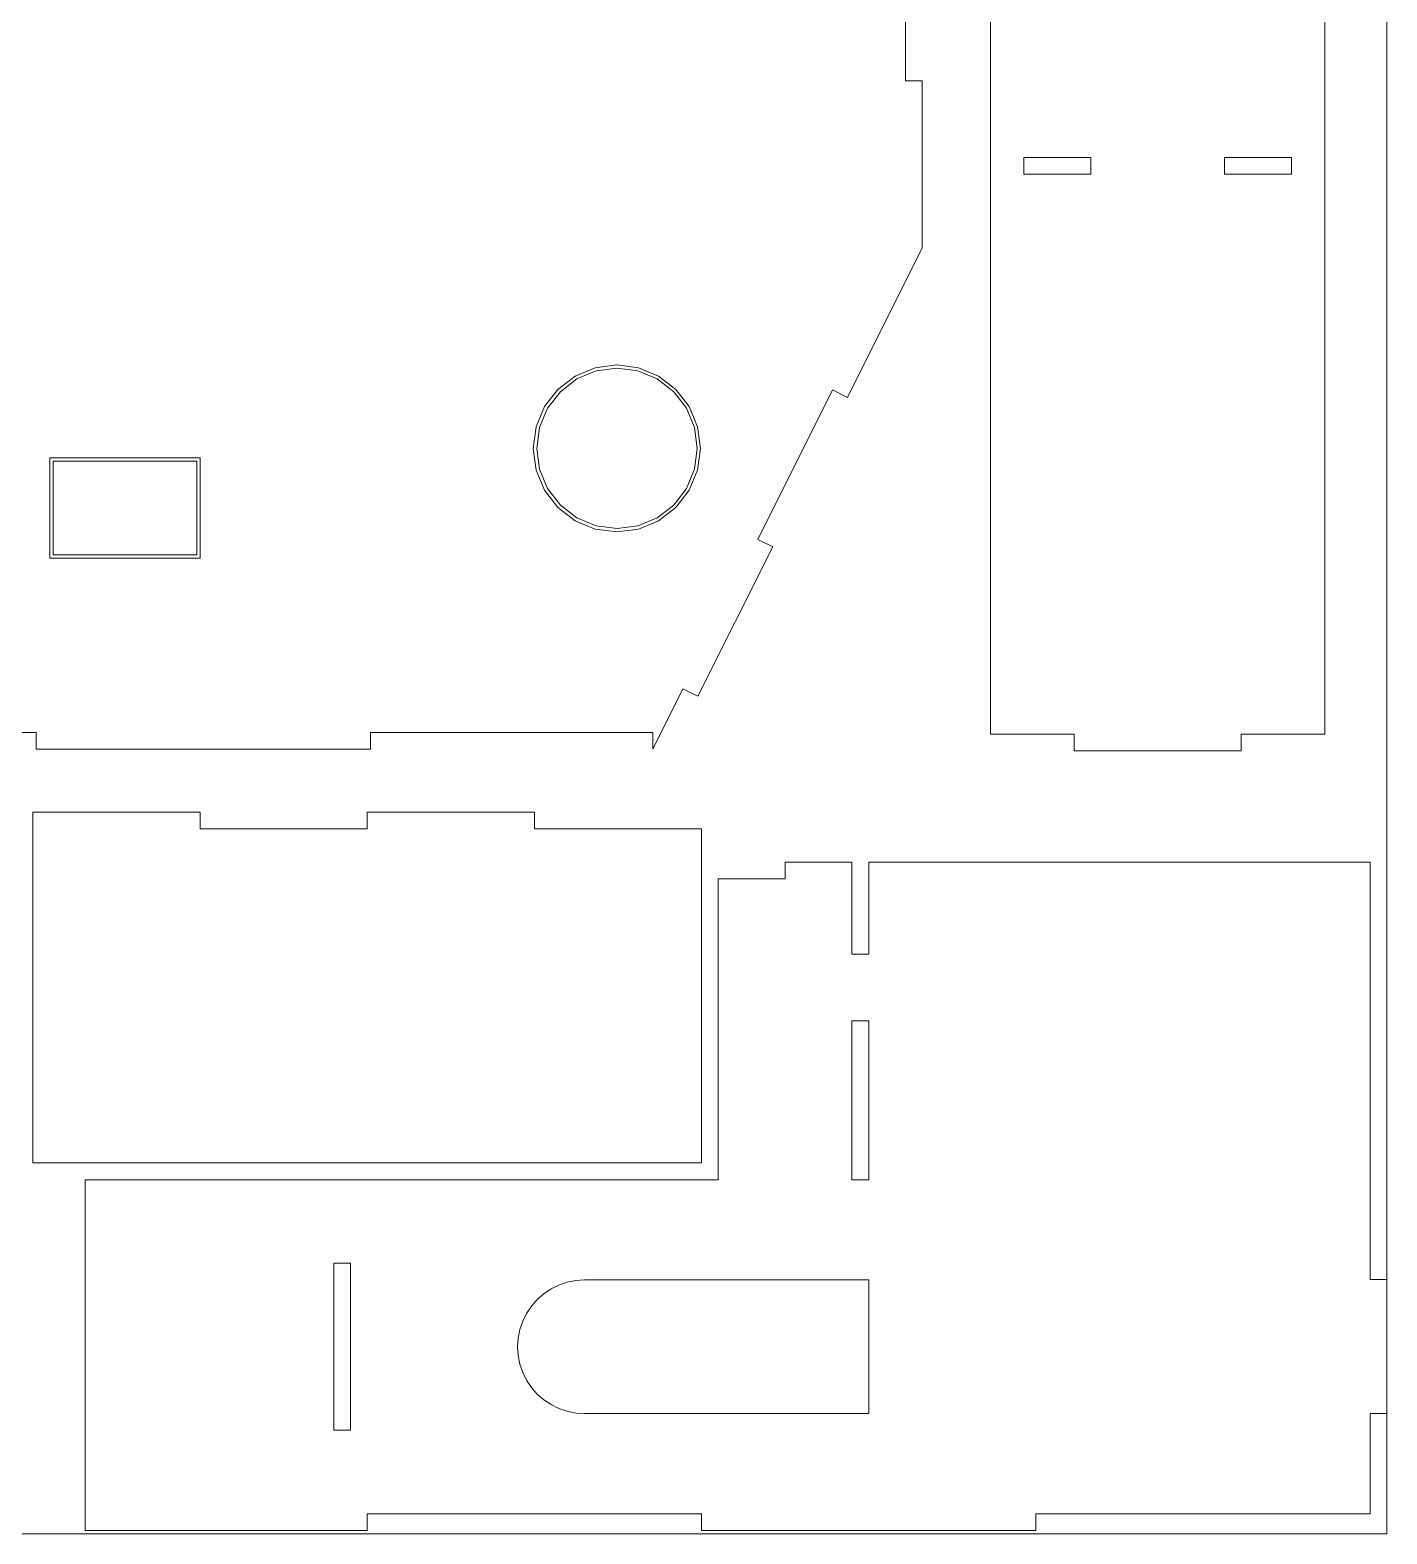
# Model space of a CAD drawing. Header units: millimetres. Extents: x -9 to 562, y -427 to 417.
# Drawn here: x 182 to 562.5, y -426.6 to -4.7 of the extents above; entities that cross this region are included whole.
import ezdxf

# ---------------------------------------------------------------- set-up
doc = ezdxf.new("R2010")
doc.units = ezdxf.units.MM
doc.header["$MEASUREMENT"] = 0
doc.layers.add('1', color=1, linetype='Continuous')
doc.layers.add('2', color=5, linetype='Continuous')

msp = doc.modelspace()

# ---------------------------------------------------------------- linework, layer by layer
at = {"lineweight": 5}
for points, knots in [([(451.32, 304.07), (451.32, 304.07), (451.32, -202.18), (451.32, -202.18), (451.32, -202.18), (451.32, -202.18), (474.76, -202.18), (474.76, -202.18), (474.76, -202.18), (474.76, -202.18), (474.76, -202.18), (474.76, -202.18)], [0, 0, 0, 0, 0.25, 0.25, 0.25, 0.25, 0.5, 0.5, 0.5, 0.5, 1, 1, 1, 1]), ([(521.63, -202.18), (521.63, -202.18), (545.07, -202.18), (545.07, -202.18), (545.07, -202.18), (545.07, -202.18), (545.07, 304.07), (545.07, 304.07), (545.07, 304.07), (545.07, 304.07), (521.63, 304.07), (521.63, 304.07)], [0, 0, 0, 0, 0.25, 0.25, 0.25, 0.25, 0.5, 0.5, 0.5, 0.5, 1, 1, 1, 1]), ([(432.19, -65.81), (432.19, -65.81), (432.19, -18.94), (432.19, -18.94), (432.19, -18.94), (432.19, -18.94), (427.5, -18.94), (427.5, -18.94), (427.5, -18.94), (427.5, -18.94), (427.5, 27.94), (427.5, 27.94)], [0, 0, 0, 0, 0.25, 0.25, 0.25, 0.25, 0.5, 0.5, 0.5, 0.5, 1, 1, 1, 1]), ([(479.45, -40.46), (479.45, -40.46), (479.45, -40.46), (479.45, -40.46), (479.45, -40.46), (479.45, -40.46), (479.45, -45.15), (479.45, -45.15), (479.45, -45.15), (479.45, -45.15), (460.7, -45.15), (460.7, -45.15), (460.7, -45.15), (460.7, -45.15), (460.7, -40.46), (460.7, -40.46), (460.7, -40.46), (460.7, -40.46), (479.45, -40.46), (479.45, -40.46)], [0, 0, 0, 0, 0.166667, 0.166667, 0.166667, 0.166667, 0.333333, 0.333333, 0.333333, 0.333333, 0.5, 0.5, 0.5, 0.5, 0.666667, 0.666667, 0.666667, 0.666667, 1, 1, 1, 1]), ([(516.95, -45.15), (516.95, -45.15), (516.95, -40.46), (516.95, -40.46), (516.95, -40.46), (516.95, -40.46), (516.95, -40.46), (516.95, -40.46)], [0, 0, 0, 0, 0.333333, 0.333333, 0.333333, 0.333333, 1, 1, 1, 1]), ([(516.95, -40.46), (516.95, -40.46), (535.7, -40.46), (535.7, -40.46), (535.7, -40.46), (535.7, -40.46), (535.7, -45.15), (535.7, -45.15), (535.7, -45.15), (535.7, -45.15), (516.95, -45.15), (516.95, -45.15), (516.95, -45.15), (516.95, -45.15), (516.95, -45.15), (516.95, -45.15)], [0, 0, 0, 0, 0.2, 0.2, 0.2, 0.2, 0.4, 0.4, 0.4, 0.4, 0.6, 0.6, 0.6, 0.6, 1, 1, 1, 1]), ([(324.13, -122.04), (324.13, -122.04), (324.9, -127.86), (324.9, -127.86), (324.9, -127.86), (324.9, -127.86), (327.15, -133.29), (327.15, -133.29), (327.15, -133.29), (327.15, -133.29), (330.72, -137.95), (330.72, -137.95), (330.72, -137.95), (330.72, -137.95), (335.38, -141.53), (335.38, -141.53), (335.38, -141.53), (335.38, -141.53), (340.81, -143.77), (340.81, -143.77), (340.81, -143.77), (340.81, -143.77), (346.63, -144.54), (346.63, -144.54), (346.63, -144.54), (346.63, -144.54), (352.45, -143.77), (352.45, -143.77), (352.45, -143.77), (352.45, -143.77), (357.88, -141.53), (357.88, -141.53), (357.88, -141.53), (357.88, -141.53), (362.54, -137.95), (362.54, -137.95), (362.54, -137.95), (362.54, -137.95), (366.12, -133.29), (366.12, -133.29), (366.12, -133.29), (366.12, -133.29), (368.36, -127.86), (368.36, -127.86), (368.36, -127.86), (368.36, -127.86), (369.13, -122.04), (369.13, -122.04), (369.13, -122.04), (369.13, -122.04), (368.36, -116.22), (368.36, -116.22), (368.36, -116.22), (368.36, -116.22), (366.12, -110.79), (366.12, -110.79), (366.12, -110.79), (366.12, -110.79), (362.54, -106.13), (362.54, -106.13), (362.54, -106.13), (362.54, -106.13), (357.88, -102.55), (357.88, -102.55), (357.88, -102.55), (357.88, -102.55), (352.45, -100.31), (352.45, -100.31), (352.45, -100.31), (352.45, -100.31), (346.63, -99.54), (346.63, -99.54), (346.63, -99.54), (346.63, -99.54), (340.81, -100.31), (340.81, -100.31), (340.81, -100.31), (340.81, -100.31), (335.38, -102.55), (335.38, -102.55), (335.38, -102.55), (335.38, -102.55), (330.72, -106.13), (330.72, -106.13), (330.72, -106.13), (330.72, -106.13), (327.15, -110.79), (327.15, -110.79), (327.15, -110.79), (327.15, -110.79), (324.9, -116.22), (324.9, -116.22), (324.9, -116.22), (324.9, -116.22), (324.13, -122.04), (324.13, -122.04)], [0, 0, 0, 0, 0.04, 0.04, 0.04, 0.04, 0.08, 0.08, 0.08, 0.08, 0.12, 0.12, 0.12, 0.12, 0.16, 0.16, 0.16, 0.16, 0.2, 0.2, 0.2, 0.2, 0.24, 0.24, 0.24, 0.24, 0.28, 0.28, 0.28, 0.28, 0.32, 0.32, 0.32, 0.32, 0.36, 0.36, 0.36, 0.36, 0.4, 0.4, 0.4, 0.4, 0.44, 0.44, 0.44, 0.44, 0.48, 0.48, 0.48, 0.48, 0.52, 0.52, 0.52, 0.52, 0.56, 0.56, 0.56, 0.56, 0.6, 0.6, 0.6, 0.6, 0.64, 0.64, 0.64, 0.64, 0.68, 0.68, 0.68, 0.68, 0.72, 0.72, 0.72, 0.72, 0.76, 0.76, 0.76, 0.76, 0.8, 0.8, 0.8, 0.8, 0.84, 0.84, 0.84, 0.84, 0.88, 0.88, 0.88, 0.88, 0.92, 0.92, 0.92, 0.92, 1, 1, 1, 1]), ([(411.22, -107.74), (411.22, -107.74), (411.22, -107.74), (411.22, -107.74), (411.22, -107.74), (411.22, -107.74), (407.03, -105.64), (407.03, -105.64), (407.03, -105.64), (407.03, -105.64), (386.07, -147.57), (386.07, -147.57), (386.07, -147.57), (386.07, -147.57), (390.26, -149.67), (390.26, -149.67), (390.26, -149.67), (390.26, -149.67), (369.3, -191.59), (369.3, -191.59), (369.3, -191.59), (369.3, -191.59), (365.11, -189.5), (365.11, -189.5), (365.11, -189.5), (365.11, -189.5), (356.63, -206.44), (356.63, -206.44)], [0, 0, 0, 0, 0.125, 0.125, 0.125, 0.125, 0.25, 0.25, 0.25, 0.25, 0.375, 0.375, 0.375, 0.375, 0.5, 0.5, 0.5, 0.5, 0.625, 0.625, 0.625, 0.625, 0.75, 0.75, 0.75, 0.75, 1, 1, 1, 1]), ([(228.79, -125.63), (228.79, -125.63), (228.79, -125.63), (228.79, -125.63), (228.79, -125.63), (228.79, -125.63), (228.79, -151.88), (228.79, -151.88), (228.79, -151.88), (228.79, -151.88), (188.48, -151.88), (188.48, -151.88), (188.48, -151.88), (188.48, -151.88), (188.48, -125.63), (188.48, -125.63), (188.48, -125.63), (188.48, -125.63), (228.79, -125.63), (228.79, -125.63)], [0, 0, 0, 0, 0.166667, 0.166667, 0.166667, 0.166667, 0.333333, 0.333333, 0.333333, 0.333333, 0.5, 0.5, 0.5, 0.5, 0.666667, 0.666667, 0.666667, 0.666667, 1, 1, 1, 1]), ([(90, -201.75), (90, -201.75), (90, -201.75), (90, -201.75), (90, -201.75), (90, -201.75), (183.75, -201.75), (183.75, -201.75)], [0, 0, 0, 0, 0.333333, 0.333333, 0.333333, 0.333333, 1, 1, 1, 1]), ([(356.63, -206.44), (356.63, -206.44), (356.63, -201.75), (356.63, -201.75), (356.63, -201.75), (356.63, -201.75), (277.5, -201.75), (277.5, -201.75), (277.5, -201.75), (277.5, -201.75), (277.5, -201.75), (277.5, -201.75)], [0, 0, 0, 0, 0.25, 0.25, 0.25, 0.25, 0.5, 0.5, 0.5, 0.5, 1, 1, 1, 1]), ([(521.63, -206.86), (521.63, -206.86), (521.63, -206.86), (521.63, -206.86), (521.63, -206.86), (521.63, -206.86), (521.63, -202.18), (521.63, -202.18)], [0, 0, 0, 0, 0.333333, 0.333333, 0.333333, 0.333333, 1, 1, 1, 1]), ([(277.5, -206.44), (277.5, -206.44), (183.75, -206.44), (183.75, -206.44), (183.75, -206.44), (183.75, -206.44), (183.75, -206.44), (183.75, -206.44)], [0, 0, 0, 0, 0.333333, 0.333333, 0.333333, 0.333333, 1, 1, 1, 1]), ([(323.44, -228.75), (323.44, -228.75), (370.31, -228.75), (370.31, -228.75), (370.31, -228.75), (370.31, -228.75), (370.31, -322.5), (370.31, -322.5), (370.31, -322.5), (370.31, -322.5), (370.31, -322.5), (370.31, -322.5), (370.31, -322.5), (370.31, -322.5), (182.81, -322.5), (182.81, -322.5), (182.81, -322.5), (182.81, -322.5), (182.81, -224.06), (182.81, -224.06), (182.81, -224.06), (182.81, -224.06), (229.69, -224.06), (229.69, -224.06)], [0, 0, 0, 0, 0.142857, 0.142857, 0.142857, 0.142857, 0.285714, 0.285714, 0.285714, 0.285714, 0.428571, 0.428571, 0.428571, 0.428571, 0.571429, 0.571429, 0.571429, 0.571429, 0.714286, 0.714286, 0.714286, 0.714286, 1, 1, 1, 1]), ([(229.69, -224.06), (229.69, -224.06), (229.69, -228.75), (229.69, -228.75), (229.69, -228.75), (229.69, -228.75), (276.56, -228.75), (276.56, -228.75), (276.56, -228.75), (276.56, -228.75), (276.56, -228.75), (276.56, -228.75)], [0, 0, 0, 0, 0.25, 0.25, 0.25, 0.25, 0.5, 0.5, 0.5, 0.5, 1, 1, 1, 1]), ([(276.56, -224.06), (276.56, -224.06), (323.44, -224.06), (323.44, -224.06), (323.44, -224.06), (323.44, -224.06), (323.44, -224.06), (323.44, -224.06), (323.44, -224.06), (323.44, -224.06), (323.44, -228.75), (323.44, -228.75)], [0, 0, 0, 0, 0.25, 0.25, 0.25, 0.25, 0.5, 0.5, 0.5, 0.5, 1, 1, 1, 1]), ([(276.56, -224.06), (276.56, -224.06), (276.56, -224.06), (276.56, -224.06), (276.56, -224.06), (276.56, -224.06), (323.44, -224.06), (323.44, -224.06)], [0, 0, 0, 0, 0.333333, 0.333333, 0.333333, 0.333333, 1, 1, 1, 1]), ([(393.75, -238.12), (393.75, -238.12), (393.75, -242.81), (393.75, -242.81), (393.75, -242.81), (393.75, -242.81), (375, -242.81), (375, -242.81), (375, -242.81), (375, -242.81), (375, -242.81), (375, -242.81)], [0, 0, 0, 0, 0.25, 0.25, 0.25, 0.25, 0.5, 0.5, 0.5, 0.5, 1, 1, 1, 1]), ([(412.5, -242.81), (412.5, -242.81), (412.5, -238.12), (412.5, -238.12), (412.5, -238.12), (412.5, -238.12), (412.5, -238.12), (412.5, -238.12)], [0, 0, 0, 0, 0.333333, 0.333333, 0.333333, 0.333333, 1, 1, 1, 1]), ([(562.5, -392.81), (562.5, -392.81), (562.5, -392.81), (562.5, -392.81), (562.5, -392.81), (562.5, -392.81), (562.5, -355.16), (562.5, -355.16), (562.5, -355.16), (562.5, -355.16), (557.81, -355.16), (557.81, -355.16), (557.81, -355.16), (557.81, -355.16), (557.81, -238.12), (557.81, -238.12), (557.81, -238.12), (557.81, -238.12), (417.19, -238.12), (417.19, -238.12), (417.19, -238.12), (417.19, -238.12), (417.19, -238.12), (417.19, -238.12)], [0, 0, 0, 0, 0.142857, 0.142857, 0.142857, 0.142857, 0.285714, 0.285714, 0.285714, 0.285714, 0.428571, 0.428571, 0.428571, 0.428571, 0.571429, 0.571429, 0.571429, 0.571429, 0.714286, 0.714286, 0.714286, 0.714286, 1, 1, 1, 1]), ([(417.19, -238.12), (417.19, -238.12), (417.19, -263.91), (417.19, -263.91), (417.19, -263.91), (417.19, -263.91), (417.19, -263.91), (417.19, -263.91)], [0, 0, 0, 0, 0.333333, 0.333333, 0.333333, 0.333333, 1, 1, 1, 1]), ([(375, -327.19), (375, -327.19), (375, -327.19), (375, -327.19), (375, -327.19), (375, -327.19), (375, -242.81), (375, -242.81)], [0, 0, 0, 0, 0.333333, 0.333333, 0.333333, 0.333333, 1, 1, 1, 1]), ([(412.5, -263.91), (412.5, -263.91), (412.5, -242.81), (412.5, -242.81), (412.5, -242.81), (412.5, -242.81), (412.5, -242.81), (412.5, -242.81), (412.5, -242.81), (412.5, -242.81), (412.5, -242.81), (412.5, -242.81)], [0, 0, 0, 0, 0.25, 0.25, 0.25, 0.25, 0.5, 0.5, 0.5, 0.5, 1, 1, 1, 1]), ([(417.19, -263.91), (417.19, -263.91), (412.5, -263.91), (412.5, -263.91), (412.5, -263.91), (412.5, -263.91), (412.5, -263.91), (412.5, -263.91)], [0, 0, 0, 0, 0.333333, 0.333333, 0.333333, 0.333333, 1, 1, 1, 1]), ([(412.5, -327.19), (412.5, -327.19), (412.5, -327.19), (412.5, -327.19), (412.5, -327.19), (412.5, -327.19), (417.19, -327.19), (417.19, -327.19), (417.19, -327.19), (417.19, -327.19), (417.19, -282.66), (417.19, -282.66), (417.19, -282.66), (417.19, -282.66), (412.5, -282.66), (412.5, -282.66), (412.5, -282.66), (412.5, -282.66), (412.5, -327.19), (412.5, -327.19)], [0, 0, 0, 0, 0.166667, 0.166667, 0.166667, 0.166667, 0.333333, 0.333333, 0.333333, 0.333333, 0.5, 0.5, 0.5, 0.5, 0.666667, 0.666667, 0.666667, 0.666667, 1, 1, 1, 1]), ([(375, -327.19), (375, -327.19), (197.43, -327.19), (197.43, -327.19), (197.43, -327.19), (197.43, -327.19), (197.43, -425.62), (197.43, -425.62), (197.43, -425.62), (197.43, -425.62), (197.43, -425.62), (197.43, -425.62), (197.43, -425.62), (197.43, -425.62), (276.56, -425.62), (276.56, -425.62), (276.56, -425.62), (276.56, -425.62), (276.56, -420.94), (276.56, -420.94), (276.56, -420.94), (276.56, -420.94), (370.31, -420.94), (370.31, -420.94)], [0, 0, 0, 0, 0.142857, 0.142857, 0.142857, 0.142857, 0.285714, 0.285714, 0.285714, 0.285714, 0.428571, 0.428571, 0.428571, 0.428571, 0.571429, 0.571429, 0.571429, 0.571429, 0.714286, 0.714286, 0.714286, 0.714286, 1, 1, 1, 1]), ([(267.19, -350.62), (267.19, -350.62), (271.88, -350.62), (271.88, -350.62), (271.88, -350.62), (271.88, -350.62), (271.88, -397.5), (271.88, -397.5), (271.88, -397.5), (271.88, -397.5), (271.88, -397.5), (271.88, -397.5)], [0, 0, 0, 0, 0.25, 0.25, 0.25, 0.25, 0.5, 0.5, 0.5, 0.5, 1, 1, 1, 1]), ([(267.19, -397.5), (267.19, -397.5), (267.19, -350.62), (267.19, -350.62), (267.19, -350.62), (267.19, -350.62), (267.19, -350.62), (267.19, -350.62)], [0, 0, 0, 0, 0.333333, 0.333333, 0.333333, 0.333333, 1, 1, 1, 1]), ([(318.75, -374.06), (318.75, -374.06), (318.91, -371.62), (318.91, -371.62), (318.91, -371.62), (318.91, -371.62), (319.39, -369.21), (319.39, -369.21), (319.39, -369.21), (319.39, -369.21), (320.18, -366.89), (320.18, -366.89), (320.18, -366.89), (320.18, -366.89), (321.26, -364.69), (321.26, -364.69), (321.26, -364.69), (321.26, -364.69), (322.62, -362.65), (322.62, -362.65), (322.62, -362.65), (322.62, -362.65), (324.24, -360.8), (324.24, -360.8), (324.24, -360.8), (324.24, -360.8), (326.09, -359.19), (326.09, -359.19), (326.09, -359.19), (326.09, -359.19), (328.12, -357.82), (328.12, -357.82), (328.12, -357.82), (328.12, -357.82), (330.32, -356.74), (330.32, -356.74), (330.32, -356.74), (330.32, -356.74), (332.65, -355.95), (332.65, -355.95), (332.65, -355.95), (332.65, -355.95), (335.05, -355.47), (335.05, -355.47), (335.05, -355.47), (335.05, -355.47), (337.5, -355.31), (337.5, -355.31)], [0, 0, 0, 0, 0.076923, 0.076923, 0.076923, 0.076923, 0.153846, 0.153846, 0.153846, 0.153846, 0.230769, 0.230769, 0.230769, 0.230769, 0.307692, 0.307692, 0.307692, 0.307692, 0.384615, 0.384615, 0.384615, 0.384615, 0.461538, 0.461538, 0.461538, 0.461538, 0.538462, 0.538462, 0.538462, 0.538462, 0.615385, 0.615385, 0.615385, 0.615385, 0.692308, 0.692308, 0.692308, 0.692308, 0.769231, 0.769231, 0.769231, 0.769231, 0.846154, 0.846154, 0.846154, 0.846154, 1, 1, 1, 1]), ([(417.19, -355.31), (417.19, -355.31), (417.19, -355.31), (417.19, -355.31), (417.19, -355.31), (417.19, -355.31), (417.19, -392.81), (417.19, -392.81)], [0, 0, 0, 0, 0.333333, 0.333333, 0.333333, 0.333333, 1, 1, 1, 1]), ([(318.75, -374.06), (318.75, -374.06), (318.75, -374.06), (318.75, -374.06), (318.75, -374.06), (318.75, -374.06), (318.91, -376.51), (318.91, -376.51)], [0, 0, 0, 0, 0.333333, 0.333333, 0.333333, 0.333333, 1, 1, 1, 1]), ([(318.91, -376.51), (318.91, -376.51), (318.91, -376.51), (318.91, -376.51), (318.91, -376.51), (318.91, -376.51), (319.39, -378.92), (319.39, -378.92), (319.39, -378.92), (319.39, -378.92), (320.18, -381.24), (320.18, -381.24), (320.18, -381.24), (320.18, -381.24), (321.26, -383.44), (321.26, -383.44), (321.26, -383.44), (321.26, -383.44), (322.62, -385.48), (322.62, -385.48), (322.62, -385.48), (322.62, -385.48), (324.24, -387.32), (324.24, -387.32), (324.24, -387.32), (324.24, -387.32), (326.09, -388.94), (326.09, -388.94), (326.09, -388.94), (326.09, -388.94), (328.12, -390.3), (328.12, -390.3), (328.12, -390.3), (328.12, -390.3), (330.32, -391.39), (330.32, -391.39), (330.32, -391.39), (330.32, -391.39), (332.65, -392.17), (332.65, -392.17), (332.65, -392.17), (332.65, -392.17), (335.05, -392.65), (335.05, -392.65), (335.05, -392.65), (335.05, -392.65), (337.5, -392.81), (337.5, -392.81)], [0, 0, 0, 0, 0.076923, 0.076923, 0.076923, 0.076923, 0.153846, 0.153846, 0.153846, 0.153846, 0.230769, 0.230769, 0.230769, 0.230769, 0.307692, 0.307692, 0.307692, 0.307692, 0.384615, 0.384615, 0.384615, 0.384615, 0.461538, 0.461538, 0.461538, 0.461538, 0.538462, 0.538462, 0.538462, 0.538462, 0.615385, 0.615385, 0.615385, 0.615385, 0.692308, 0.692308, 0.692308, 0.692308, 0.769231, 0.769231, 0.769231, 0.769231, 0.846154, 0.846154, 0.846154, 0.846154, 1, 1, 1, 1]), ([(417.19, -392.81), (417.19, -392.81), (337.5, -392.81), (337.5, -392.81), (337.5, -392.81), (337.5, -392.81), (337.5, -392.81), (337.5, -392.81)], [0, 0, 0, 0, 0.333333, 0.333333, 0.333333, 0.333333, 1, 1, 1, 1]), ([(271.88, -397.5), (271.88, -397.5), (267.19, -397.5), (267.19, -397.5), (267.19, -397.5), (267.19, -397.5), (267.19, -397.5), (267.19, -397.5)], [0, 0, 0, 0, 0.333333, 0.333333, 0.333333, 0.333333, 1, 1, 1, 1]), ([(370.31, -425.62), (370.31, -425.62), (370.31, -420.94), (370.31, -420.94), (370.31, -420.94), (370.31, -420.94), (370.31, -420.94), (370.31, -420.94)], [0, 0, 0, 0, 0.333333, 0.333333, 0.333333, 0.333333, 1, 1, 1, 1]), ([(464.06, -425.62), (464.06, -425.62), (464.06, -420.94), (464.06, -420.94), (464.06, -420.94), (464.06, -420.94), (464.06, -420.94), (464.06, -420.94)], [0, 0, 0, 0, 0.333333, 0.333333, 0.333333, 0.333333, 1, 1, 1, 1]), ([(464.06, -420.94), (464.06, -420.94), (557.81, -420.94), (557.81, -420.94), (557.81, -420.94), (557.81, -420.94), (557.81, -420.94), (557.81, -420.94)], [0, 0, 0, 0, 0.333333, 0.333333, 0.333333, 0.333333, 1, 1, 1, 1]), ([(370.31, -425.62), (370.31, -425.62), (370.31, -425.62), (370.31, -425.62), (370.31, -425.62), (370.31, -425.62), (464.06, -425.62), (464.06, -425.62)], [0, 0, 0, 0, 0.333333, 0.333333, 0.333333, 0.333333, 1, 1, 1, 1])]:
    msp.add_open_spline(points, degree=3, knots=knots, dxfattribs=at)
for points in [[(432.19, -65.81), (432.19, -65.81), (411.22, -107.74), (411.22, -107.74)], [(183.75, -201.75), (183.75, -201.75), (183.75, -206.44), (183.75, -206.44)], [(277.5, -206.44), (277.5, -206.44), (277.5, -201.75), (277.5, -201.75)], [(474.76, -206.86), (474.76, -206.86), (474.76, -202.18), (474.76, -202.18)], [(474.76, -206.86), (474.76, -206.86), (521.63, -206.86), (521.63, -206.86)], [(276.56, -224.06), (276.56, -224.06), (276.56, -228.75), (276.56, -228.75)], [(393.75, -238.12), (393.75, -238.12), (412.5, -238.12), (412.5, -238.12)], [(417.19, -355.31), (417.19, -355.31), (337.5, -355.31), (337.5, -355.31)], [(557.81, -420.94), (557.81, -420.94), (557.81, -392.81), (557.81, -392.81)], [(562.5, -392.81), (562.5, -392.81), (557.81, -392.81), (557.81, -392.81)]]:
    msp.add_open_spline(points, degree=3, dxfattribs=at)
at = {"layer": '1', "lineweight": 5}
for points, knots in [([(366.86, -110.33), (366.86, -110.33), (366.86, -110.33), (366.86, -110.33), (366.86, -110.33), (366.86, -110.33), (363.13, -105.47), (363.13, -105.47), (363.13, -105.47), (363.13, -105.47), (358.28, -101.75), (358.28, -101.75), (358.28, -101.75), (358.28, -101.75), (352.63, -99.41), (352.63, -99.41), (352.63, -99.41), (352.63, -99.41), (346.56, -98.61), (346.56, -98.61), (346.56, -98.61), (346.56, -98.61), (340.5, -99.41), (340.5, -99.41), (340.5, -99.41), (340.5, -99.41), (334.84, -101.75), (334.84, -101.75), (334.84, -101.75), (334.84, -101.75), (329.99, -105.47), (329.99, -105.47), (329.99, -105.47), (329.99, -105.47), (326.26, -110.33), (326.26, -110.33), (326.26, -110.33), (326.26, -110.33), (323.92, -115.98), (323.92, -115.98), (323.92, -115.98), (323.92, -115.98), (323.12, -122.05), (323.12, -122.05), (323.12, -122.05), (323.12, -122.05), (323.92, -128.11), (323.92, -128.11), (323.92, -128.11), (323.92, -128.11), (326.26, -133.76), (326.26, -133.76), (326.26, -133.76), (326.26, -133.76), (329.99, -138.62), (329.99, -138.62), (329.99, -138.62), (329.99, -138.62), (334.84, -142.34), (334.84, -142.34), (334.84, -142.34), (334.84, -142.34), (340.5, -144.68), (340.5, -144.68), (340.5, -144.68), (340.5, -144.68), (346.56, -145.48), (346.56, -145.48), (346.56, -145.48), (346.56, -145.48), (352.63, -144.68), (352.63, -144.68), (352.63, -144.68), (352.63, -144.68), (358.28, -142.34), (358.28, -142.34), (358.28, -142.34), (358.28, -142.34), (363.13, -138.62), (363.13, -138.62), (363.13, -138.62), (363.13, -138.62), (366.86, -133.76), (366.86, -133.76), (366.86, -133.76), (366.86, -133.76), (369.2, -128.11), (369.2, -128.11), (369.2, -128.11), (369.2, -128.11), (370, -122.05), (370, -122.05), (370, -122.05), (370, -122.05), (369.2, -115.98), (369.2, -115.98), (369.2, -115.98), (369.2, -115.98), (366.86, -110.33), (366.86, -110.33)], [0, 0, 0, 0, 0.038462, 0.038462, 0.038462, 0.038462, 0.076923, 0.076923, 0.076923, 0.076923, 0.115385, 0.115385, 0.115385, 0.115385, 0.153846, 0.153846, 0.153846, 0.153846, 0.192308, 0.192308, 0.192308, 0.192308, 0.230769, 0.230769, 0.230769, 0.230769, 0.269231, 0.269231, 0.269231, 0.269231, 0.307692, 0.307692, 0.307692, 0.307692, 0.346154, 0.346154, 0.346154, 0.346154, 0.384615, 0.384615, 0.384615, 0.384615, 0.423077, 0.423077, 0.423077, 0.423077, 0.461538, 0.461538, 0.461538, 0.461538, 0.5, 0.5, 0.5, 0.5, 0.538462, 0.538462, 0.538462, 0.538462, 0.576923, 0.576923, 0.576923, 0.576923, 0.615385, 0.615385, 0.615385, 0.615385, 0.653846, 0.653846, 0.653846, 0.653846, 0.692308, 0.692308, 0.692308, 0.692308, 0.730769, 0.730769, 0.730769, 0.730769, 0.769231, 0.769231, 0.769231, 0.769231, 0.807692, 0.807692, 0.807692, 0.807692, 0.846154, 0.846154, 0.846154, 0.846154, 0.884615, 0.884615, 0.884615, 0.884615, 0.923077, 0.923077, 0.923077, 0.923077, 1, 1, 1, 1]), ([(229.73, -124.69), (229.73, -124.69), (229.73, -124.69), (229.73, -124.69), (229.73, -124.69), (229.73, -124.69), (229.73, -152.81), (229.73, -152.81), (229.73, -152.81), (229.73, -152.81), (187.54, -152.81), (187.54, -152.81), (187.54, -152.81), (187.54, -152.81), (187.54, -124.69), (187.54, -124.69), (187.54, -124.69), (187.54, -124.69), (229.73, -124.69), (229.73, -124.69)], [0, 0, 0, 0, 0.166667, 0.166667, 0.166667, 0.166667, 0.333333, 0.333333, 0.333333, 0.333333, 0.5, 0.5, 0.5, 0.5, 0.666667, 0.666667, 0.666667, 0.666667, 1, 1, 1, 1])]:
    msp.add_open_spline(points, degree=3, knots=knots, dxfattribs=at)
at = {"layer": '2', "lineweight": 5}
msp.add_open_spline([(-9.38, 417.19), (-9.38, 417.19), (-9.38, -426.56), (-9.38, -426.56), (-9.38, -426.56), (-9.38, -426.56), (562.5, -426.56), (562.5, -426.56), (562.5, -426.56), (562.5, -426.56), (562.5, 417.19), (562.5, 417.19), (562.5, 417.19), (562.5, 417.19), (-9.38, 417.19), (-9.38, 417.19)], degree=3, knots=[0, 0, 0, 0, 0.2, 0.2, 0.2, 0.2, 0.4, 0.4, 0.4, 0.4, 0.6, 0.6, 0.6, 0.6, 1, 1, 1, 1], dxfattribs=at)

doc.saveas('drawing.dxf')
